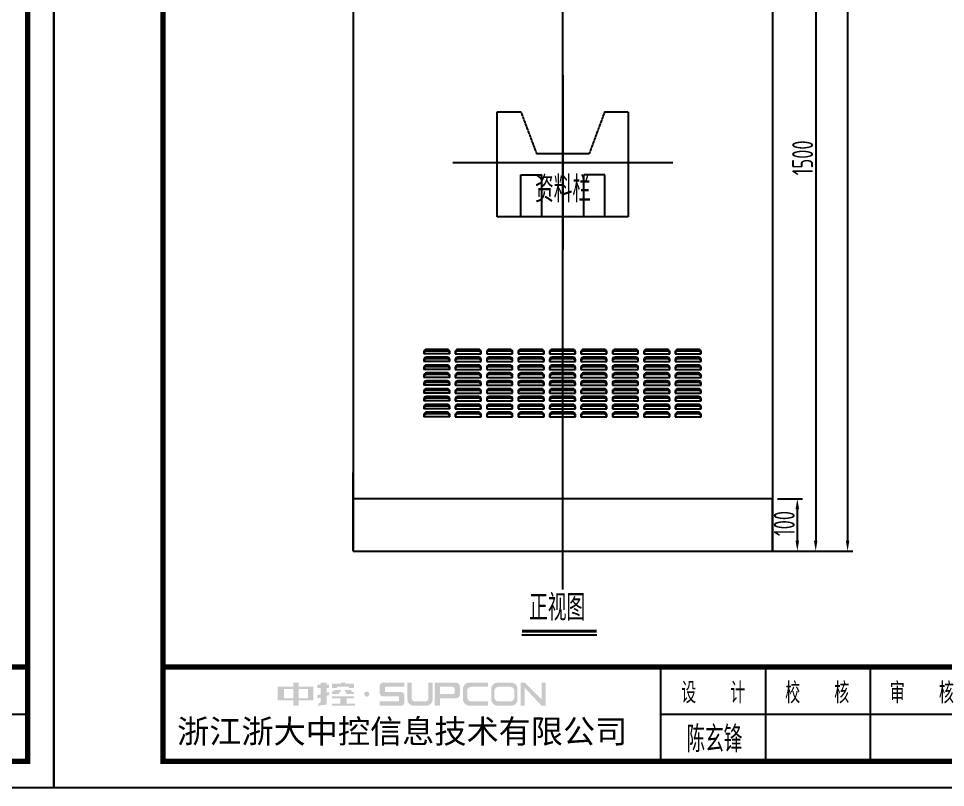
# Model space of a CAD drawing. Header units: millimetres. Extents: x 30557 to 235556, y -116603 to -73383.
# Drawn here: x 206382 to 208152, y -76323 to -74856 of the extents above; entities that cross this region are included whole.
import ezdxf
from ezdxf.enums import TextEntityAlignment as Align
from ezdxf.lldxf.tags import DXFTag

# ---------------------------------------------------------------- set-up
doc = ezdxf.new("R2010")
doc.units = ezdxf.units.MM
doc.linetypes.add('HIDDEN2', pattern=[0.1875, 0.125, -0.0625])
doc.linetypes.add('ZWCAD_ISO02W100', pattern=[15, 12, -3])
doc.layers.add('_Drawing', color=7, linetype='Continuous', lineweight=25)
doc.layers.add('CAXA3', color=7, linetype='Continuous', lineweight=25)
doc.layers.add('文本层', color=2, linetype='Continuous')
doc.styles.add('supcon', font='sceie.shx', dxfattribs={"width": 0.75, "height": 40, "bigfont": 'sceic.shx'})
doc.styles.add('Title', font='', dxfattribs={"height": 45})
doc.styles.get('Title').set_extended_font_data('SimHei')
tags = doc.linetypes.add('CENTER', pattern=[2, 1.25, -0.25, 0.25, -0.25]).pattern_tags.tags
tags[10:11] = [DXFTag(74, 4), DXFTag(75, 0), DXFTag(340, '0'), DXFTag(46, 1.0), DXFTag(50, 0.0), DXFTag(44, 0.0), DXFTag(45, 0.0)]
tags[8:9] = [DXFTag(74, 4), DXFTag(75, 0), DXFTag(340, '0'), DXFTag(46, 1.0), DXFTag(50, 0.0), DXFTag(44, 0.0), DXFTag(45, 0.0)]
tags[6:7] = [DXFTag(74, 4), DXFTag(75, 0), DXFTag(340, '0'), DXFTag(46, 1.0), DXFTag(50, 0.0), DXFTag(44, 0.0), DXFTag(45, 0.0)]
tags[4:5] = [DXFTag(74, 4), DXFTag(75, 0), DXFTag(340, '0'), DXFTag(46, 1.0), DXFTag(50, 0.0), DXFTag(44, 0.0), DXFTag(45, 0.0)]
doc.dimstyles.new('supcon', dxfattribs={"dimtxt": 20, "dimasz": 20, "dimexe": 10, "dimexo": 10, "dimgap": 5, "dimtad": 1, "dimtoh": 1, "dimdec": 0, "dimzin": 0, "dimdsep": 46, "dimtxsty": 'supcon', "dimcen": 0.09, "dimclrd": 2, "dimclre": 2, "dimclrt": 2, "dimadec": 0, "dimazin": 0, "dimtfac": 1, "dimtdec": 0, "dimtofl": 0, "dimtmove": 0, "dimatfit": 3, "dimfxl": 1, "dimtolj": 1, "dimtzin": 0, "dimarcsym": 0})

# ---------------------------------------------------------------- blocks, each defined once
blk = doc.blocks.new('中控·SUPCON')
at = {"linetype": 'Continuous'}
h = blk.add_hatch(color=2, dxfattribs=at)
h.dxf.hatch_style = 1
h.paths.add_polyline_path([(34, 33), (20, 33), (20, 37), (15, 37), (15, 36), (15, 33), (0, 33), (0, 20), (13, 20), (15, 20), (15, 15), (20, 15), (20, 20), (22, 20), (34, 20)])
h.paths.add_polyline_path([(20, 30), (20, 31), (29, 31), (29, 22), (20.01, 22)], flags=16)
h.paths.add_polyline_path([(15, 30), (14.99, 22), (6, 22), (6, 31), (15, 31)], flags=16)
h.paths.add_polyline_path([(47, 32), (49, 32), (49, 35), (47, 35), (47, 37), (41, 37), (41, 35), (38, 35), (38, 32), (41, 32), (41, 25.82), (38, 25), (38, 22), (41, 22.82), (41, 18.33), (39, 17), (39, 15), (47, 16), (47, 24.45), (49, 25), (49, 28), (47, 27.45)])
h.paths.add_polyline_path([(61, 30), (55, 30), (52, 28), (52, 26), (58, 26)])
h.paths.add_polyline_path([(73, 28), (71, 28), (70, 30), (64, 30), (66, 26), (73, 26)])
h.paths.add_polyline_path([(73, 36), (64.6, 36), (64.6, 37), (60.4, 37), (60.4, 36), (52, 36), (52, 32), (56.83, 32), (56.83, 33.08), (68.17, 33.08), (68.17, 32), (73, 32)])
h.paths.add_polyline_path([(66, 22), (73, 22), (73, 24), (52, 24), (52, 22), (60, 22), (60, 17), (52, 17), (52, 15), (74, 15), (74, 17), (66, 17)])
h.paths.add_polyline_path([(82.72, 26.07, 1), (87.59, 26.07, 1)])
h.paths.add_polyline_path([(118, 28), (103.54, 28, -0.414214), (102.54, 29), (102.54, 32, -0.414214), (103.54, 33), (121, 33), (121, 37), (100.54, 37, 0.414214), (97.54, 34), (97.54, 27, 0.414214), (100.54, 24), (115, 24, -0.414214), (116, 23), (116, 20, -0.414214), (115, 19), (97.54, 19), (97.54, 15), (118, 15, 0.414214), (121, 18), (121, 25, 0.414214)])
h.paths.add_polyline_path([(128, 37), (124, 37), (124, 36), (124, 21, 0.414214), (130, 15), (142, 15, 0.414214), (148, 21), (148, 37), (144, 37), (144, 22, -0.414214), (141, 19), (131, 19, -0.414214), (128, 22)])
h.paths.add_polyline_path([(174, 26), (174, 33, 0.414214), (170, 37), (150, 37), (150, 36), (150, 15), (155, 15), (155, 22), (170, 22, 0.414214)])
h.paths.add_polyline_path([(167, 26), (155, 26), (155, 33), (167, 33, -0.414214), (169, 31), (169, 28, -0.414214)], flags=16)
h.paths.add_polyline_path([(201, 19), (185, 19, -0.414214), (181, 23), (181, 29, -0.414214), (185, 33), (201, 33), (201, 37), (183, 37, 0.414214), (177, 31), (177, 21, 0.414214), (183, 15), (201, 15)])
h.paths.add_polyline_path([(229, 21), (229, 31, 0.414214), (223, 37), (210, 37, 0.414214), (204, 31), (204, 21, 0.414214), (210, 15), (223, 15, 0.414214)])
h.paths.add_polyline_path([(207, 23), (207, 29, -0.414214), (211, 33), (222, 33, -0.414214), (226, 29), (226, 23, -0.414214), (222, 19), (211, 19, -0.414214)], flags=16)
h.paths.add_polyline_path([(236, 32.07), (252, 15), (256, 15), (256, 37), (252, 37), (252, 21), (236, 37), (232, 37), (232, 36), (232, 15), (236, 15)])
h = blk.add_hatch(color=2, dxfattribs=at)
h.dxf.hatch_style = 1
h.paths.add_polyline_path([(34, 33), (20, 33), (20, 37), (15, 37), (15, 36), (15, 33), (0, 33), (0, 20), (13, 20), (15, 20), (15, 15), (20, 15), (20, 20), (22, 20), (34, 20)])
h.paths.add_polyline_path([(20, 30), (20, 31), (29, 31), (29, 22), (20.01, 22)], flags=16)
h.paths.add_polyline_path([(15, 30), (14.99, 22), (6, 22), (6, 31), (15, 31)], flags=16)
h.paths.add_polyline_path([(47, 32), (49, 32), (49, 35), (47, 35), (47, 37), (41, 37), (41, 35), (38, 35), (38, 32), (41, 32), (41, 25.82), (38, 25), (38, 22), (41, 22.82), (41, 18.33), (39, 17), (39, 15), (47, 16), (47, 24.45), (49, 25), (49, 28), (47, 27.45)])
h.paths.add_polyline_path([(61, 30), (55, 30), (52, 28), (52, 26), (58, 26)])
h.paths.add_polyline_path([(73, 28), (71, 28), (70, 30), (64, 30), (66, 26), (73, 26)])
h.paths.add_polyline_path([(73, 36), (64.6, 36), (64.6, 37), (60.4, 37), (60.4, 36), (52, 36), (52, 32), (56.83, 32), (56.83, 33.08), (68.17, 33.08), (68.17, 32), (73, 32)])
h.paths.add_polyline_path([(66, 22), (73, 22), (73, 24), (52, 24), (52, 22), (60, 22), (60, 17), (52, 17), (52, 15), (74, 15), (74, 17), (66, 17)])
h.paths.add_polyline_path([(82.72, 26.07, 1), (87.59, 26.07, 1)])
h.paths.add_polyline_path([(118, 28), (103.54, 28, -0.414214), (102.54, 29), (102.54, 32, -0.414214), (103.54, 33), (121, 33), (121, 37), (100.54, 37, 0.414214), (97.54, 34), (97.54, 27, 0.414214), (100.54, 24), (115, 24, -0.414214), (116, 23), (116, 20, -0.414214), (115, 19), (97.54, 19), (97.54, 15), (118, 15, 0.414214), (121, 18), (121, 25, 0.414214)])
h.paths.add_polyline_path([(128, 37), (124, 37), (124, 36), (124, 21, 0.414214), (130, 15), (142, 15, 0.414214), (148, 21), (148, 37), (144, 37), (144, 22, -0.414214), (141, 19), (131, 19, -0.414214), (128, 22)])
h.paths.add_polyline_path([(174, 26), (174, 33, 0.414214), (170, 37), (150, 37), (150, 36), (150, 15), (155, 15), (155, 22), (170, 22, 0.414214)])
h.paths.add_polyline_path([(167, 26), (155, 26), (155, 33), (167, 33, -0.414214), (169, 31), (169, 28, -0.414214)], flags=16)
h.paths.add_polyline_path([(201, 19), (185, 19, -0.414214), (181, 23), (181, 29, -0.414214), (185, 33), (201, 33), (201, 37), (183, 37, 0.414214), (177, 31), (177, 21, 0.414214), (183, 15), (201, 15)])
h.paths.add_polyline_path([(229, 21), (229, 31, 0.414214), (223, 37), (210, 37, 0.414214), (204, 31), (204, 21, 0.414214), (210, 15), (223, 15, 0.414214)])
h.paths.add_polyline_path([(207, 23), (207, 29, -0.414214), (211, 33), (222, 33, -0.414214), (226, 29), (226, 23, -0.414214), (222, 19), (211, 19, -0.414214)], flags=16)
h.paths.add_polyline_path([(236, 32.07), (252, 15), (256, 15), (256, 37), (252, 37), (252, 21), (236, 37), (232, 37), (232, 36), (232, 15), (236, 15)])
h = blk.add_hatch(color=2, dxfattribs=at)
h.dxf.hatch_style = 1
h.paths.add_polyline_path([(34, 33), (20, 33), (20, 37), (15, 37), (15, 36), (15, 33), (0, 33), (0, 20), (13, 20), (15, 20), (15, 15), (20, 15), (20, 20), (22, 20), (34, 20)])
h.paths.add_polyline_path([(20, 30), (20, 31), (29, 31), (29, 22), (20.01, 22)], flags=16)
h.paths.add_polyline_path([(15, 30), (14.99, 22), (6, 22), (6, 31), (15, 31)], flags=16)
h.paths.add_polyline_path([(47, 32), (49, 32), (49, 35), (47, 35), (47, 37), (41, 37), (41, 35), (38, 35), (38, 32), (41, 32), (41, 25.82), (38, 25), (38, 22), (41, 22.82), (41, 18.33), (39, 17), (39, 15), (47, 16), (47, 24.45), (49, 25), (49, 28), (47, 27.45)])
h.paths.add_polyline_path([(61, 30), (55, 30), (52, 28), (52, 26), (58, 26)])
h.paths.add_polyline_path([(73, 28), (71, 28), (70, 30), (64, 30), (66, 26), (73, 26)])
h.paths.add_polyline_path([(73, 36), (64.6, 36), (64.6, 37), (60.4, 37), (60.4, 36), (52, 36), (52, 32), (56.83, 32), (56.83, 33.08), (68.17, 33.08), (68.17, 32), (73, 32)])
h.paths.add_polyline_path([(66, 22), (73, 22), (73, 24), (52, 24), (52, 22), (60, 22), (60, 17), (52, 17), (52, 15), (74, 15), (74, 17), (66, 17)])
h.paths.add_polyline_path([(82.72, 26.07, 1), (87.59, 26.07, 1)])
h.paths.add_polyline_path([(118, 28), (103.54, 28, -0.414214), (102.54, 29), (102.54, 32, -0.414214), (103.54, 33), (121, 33), (121, 37), (100.54, 37, 0.414214), (97.54, 34), (97.54, 27, 0.414214), (100.54, 24), (115, 24, -0.414214), (116, 23), (116, 20, -0.414214), (115, 19), (97.54, 19), (97.54, 15), (118, 15, 0.414214), (121, 18), (121, 25, 0.414214)])
h.paths.add_polyline_path([(128, 37), (124, 37), (124, 36), (124, 21, 0.414214), (130, 15), (142, 15, 0.414214), (148, 21), (148, 37), (144, 37), (144, 22, -0.414214), (141, 19), (131, 19, -0.414214), (128, 22)])
h.paths.add_polyline_path([(174, 26), (174, 33, 0.414214), (170, 37), (150, 37), (150, 36), (150, 15), (155, 15), (155, 22), (170, 22, 0.414214)])
h.paths.add_polyline_path([(167, 26), (155, 26), (155, 33), (167, 33, -0.414214), (169, 31), (169, 28, -0.414214)], flags=16)
h.paths.add_polyline_path([(201, 19), (185, 19, -0.414214), (181, 23), (181, 29, -0.414214), (185, 33), (201, 33), (201, 37), (183, 37, 0.414214), (177, 31), (177, 21, 0.414214), (183, 15), (201, 15)])
h.paths.add_polyline_path([(229, 21), (229, 31, 0.414214), (223, 37), (210, 37, 0.414214), (204, 31), (204, 21, 0.414214), (210, 15), (223, 15, 0.414214)])
h.paths.add_polyline_path([(207, 23), (207, 29, -0.414214), (211, 33), (222, 33, -0.414214), (226, 29), (226, 23, -0.414214), (222, 19), (211, 19, -0.414214)], flags=16)
h.paths.add_polyline_path([(236, 32.07), (252, 15), (256, 15), (256, 37), (252, 37), (252, 21), (236, 37), (232, 37), (232, 36), (232, 15), (236, 15)])
h = blk.add_hatch(color=2, dxfattribs=at)
h.dxf.hatch_style = 1
h.paths.add_polyline_path([(34, 33), (20, 33), (20, 37), (15, 37), (15, 36), (15, 33), (0, 33), (0, 20), (13, 20), (15, 20), (15, 15), (20, 15), (20, 20), (22, 20), (34, 20)])
h.paths.add_polyline_path([(20, 30), (20, 31), (29, 31), (29, 22), (20.01, 22)], flags=16)
h.paths.add_polyline_path([(15, 30), (14.99, 22), (6, 22), (6, 31), (15, 31)], flags=16)
h.paths.add_polyline_path([(47, 32), (49, 32), (49, 35), (47, 35), (47, 37), (41, 37), (41, 35), (38, 35), (38, 32), (41, 32), (41, 25.82), (38, 25), (38, 22), (41, 22.82), (41, 18.33), (39, 17), (39, 15), (47, 16), (47, 24.45), (49, 25), (49, 28), (47, 27.45)])
h.paths.add_polyline_path([(61, 30), (55, 30), (52, 28), (52, 26), (58, 26)])
h.paths.add_polyline_path([(73, 28), (71, 28), (70, 30), (64, 30), (66, 26), (73, 26)])
h.paths.add_polyline_path([(73, 36), (64.6, 36), (64.6, 37), (60.4, 37), (60.4, 36), (52, 36), (52, 32), (56.83, 32), (56.83, 33.08), (68.17, 33.08), (68.17, 32), (73, 32)])
h.paths.add_polyline_path([(66, 22), (73, 22), (73, 24), (52, 24), (52, 22), (60, 22), (60, 17), (52, 17), (52, 15), (74, 15), (74, 17), (66, 17)])
h.paths.add_polyline_path([(82.72, 26.07, 1), (87.59, 26.07, 1)])
h.paths.add_polyline_path([(118, 28), (103.54, 28, -0.414214), (102.54, 29), (102.54, 32, -0.414214), (103.54, 33), (121, 33), (121, 37), (100.54, 37, 0.414214), (97.54, 34), (97.54, 27, 0.414214), (100.54, 24), (115, 24, -0.414214), (116, 23), (116, 20, -0.414214), (115, 19), (97.54, 19), (97.54, 15), (118, 15, 0.414214), (121, 18), (121, 25, 0.414214)])
h.paths.add_polyline_path([(128, 37), (124, 37), (124, 36), (124, 21, 0.414214), (130, 15), (142, 15, 0.414214), (148, 21), (148, 37), (144, 37), (144, 22, -0.414214), (141, 19), (131, 19, -0.414214), (128, 22)])
h.paths.add_polyline_path([(174, 26), (174, 33, 0.414214), (170, 37), (150, 37), (150, 36), (150, 15), (155, 15), (155, 22), (170, 22, 0.414214)])
h.paths.add_polyline_path([(167, 26), (155, 26), (155, 33), (167, 33, -0.414214), (169, 31), (169, 28, -0.414214)], flags=16)
h.paths.add_polyline_path([(201, 19), (185, 19, -0.414214), (181, 23), (181, 29, -0.414214), (185, 33), (201, 33), (201, 37), (183, 37, 0.414214), (177, 31), (177, 21, 0.414214), (183, 15), (201, 15)])
h.paths.add_polyline_path([(229, 21), (229, 31, 0.414214), (223, 37), (210, 37, 0.414214), (204, 31), (204, 21, 0.414214), (210, 15), (223, 15, 0.414214)])
h.paths.add_polyline_path([(207, 23), (207, 29, -0.414214), (211, 33), (222, 33, -0.414214), (226, 29), (226, 23, -0.414214), (222, 19), (211, 19, -0.414214)], flags=16)
h.paths.add_polyline_path([(236, 32.07), (252, 15), (256, 15), (256, 37), (252, 37), (252, 21), (236, 37), (232, 37), (232, 36), (232, 15), (236, 15)])
h = blk.add_hatch(color=2, dxfattribs=at)
h.dxf.hatch_style = 1
h.paths.add_polyline_path([(34, 33), (20, 33), (20, 37), (15, 37), (15, 36), (15, 33), (0, 33), (0, 20), (13, 20), (15, 20), (15, 15), (20, 15), (20, 20), (22, 20), (34, 20)])
h.paths.add_polyline_path([(20, 30), (20, 31), (29, 31), (29, 22), (20.01, 22)], flags=16)
h.paths.add_polyline_path([(15, 30), (14.99, 22), (6, 22), (6, 31), (15, 31)], flags=16)
h.paths.add_polyline_path([(47, 32), (49, 32), (49, 35), (47, 35), (47, 37), (41, 37), (41, 35), (38, 35), (38, 32), (41, 32), (41, 25.82), (38, 25), (38, 22), (41, 22.82), (41, 18.33), (39, 17), (39, 15), (47, 16), (47, 24.45), (49, 25), (49, 28), (47, 27.45)])
h.paths.add_polyline_path([(61, 30), (55, 30), (52, 28), (52, 26), (58, 26)])
h.paths.add_polyline_path([(73, 28), (71, 28), (70, 30), (64, 30), (66, 26), (73, 26)])
h.paths.add_polyline_path([(73, 36), (64.6, 36), (64.6, 37), (60.4, 37), (60.4, 36), (52, 36), (52, 32), (56.83, 32), (56.83, 33.08), (68.17, 33.08), (68.17, 32), (73, 32)])
h.paths.add_polyline_path([(66, 22), (73, 22), (73, 24), (52, 24), (52, 22), (60, 22), (60, 17), (52, 17), (52, 15), (74, 15), (74, 17), (66, 17)])
h.paths.add_polyline_path([(82.72, 26.07, 1), (87.59, 26.07, 1)])
h.paths.add_polyline_path([(118, 28), (103.54, 28, -0.414214), (102.54, 29), (102.54, 32, -0.414214), (103.54, 33), (121, 33), (121, 37), (100.54, 37, 0.414214), (97.54, 34), (97.54, 27, 0.414214), (100.54, 24), (115, 24, -0.414214), (116, 23), (116, 20, -0.414214), (115, 19), (97.54, 19), (97.54, 15), (118, 15, 0.414214), (121, 18), (121, 25, 0.414214)])
h.paths.add_polyline_path([(128, 37), (124, 37), (124, 36), (124, 21, 0.414214), (130, 15), (142, 15, 0.414214), (148, 21), (148, 37), (144, 37), (144, 22, -0.414214), (141, 19), (131, 19, -0.414214), (128, 22)])
h.paths.add_polyline_path([(174, 26), (174, 33, 0.414214), (170, 37), (150, 37), (150, 36), (150, 15), (155, 15), (155, 22), (170, 22, 0.414214)])
h.paths.add_polyline_path([(167, 26), (155, 26), (155, 33), (167, 33, -0.414214), (169, 31), (169, 28, -0.414214)], flags=16)
h.paths.add_polyline_path([(201, 19), (185, 19, -0.414214), (181, 23), (181, 29, -0.414214), (185, 33), (201, 33), (201, 37), (183, 37, 0.414214), (177, 31), (177, 21, 0.414214), (183, 15), (201, 15)])
h.paths.add_polyline_path([(229, 21), (229, 31, 0.414214), (223, 37), (210, 37, 0.414214), (204, 31), (204, 21, 0.414214), (210, 15), (223, 15, 0.414214)])
h.paths.add_polyline_path([(207, 23), (207, 29, -0.414214), (211, 33), (222, 33, -0.414214), (226, 29), (226, 23, -0.414214), (222, 19), (211, 19, -0.414214)], flags=16)
h.paths.add_polyline_path([(236, 32.07), (252, 15), (256, 15), (256, 37), (252, 37), (252, 21), (236, 37), (232, 37), (232, 36), (232, 15), (236, 15)])
h = blk.add_hatch(color=2, dxfattribs=at)
h.dxf.hatch_style = 1
h.paths.add_polyline_path([(34, 33), (20, 33), (20, 37), (15, 37), (15, 36), (15, 33), (0, 33), (0, 20), (13, 20), (15, 20), (15, 15), (20, 15), (20, 20), (22, 20), (34, 20)])
h.paths.add_polyline_path([(20, 30), (20, 31), (29, 31), (29, 22), (20.01, 22)], flags=16)
h.paths.add_polyline_path([(15, 30), (14.99, 22), (6, 22), (6, 31), (15, 31)], flags=16)
h.paths.add_polyline_path([(47, 32), (49, 32), (49, 35), (47, 35), (47, 37), (41, 37), (41, 35), (38, 35), (38, 32), (41, 32), (41, 25.82), (38, 25), (38, 22), (41, 22.82), (41, 18.33), (39, 17), (39, 15), (47, 16), (47, 24.45), (49, 25), (49, 28), (47, 27.45)])
h.paths.add_polyline_path([(61, 30), (55, 30), (52, 28), (52, 26), (58, 26)])
h.paths.add_polyline_path([(73, 28), (71, 28), (70, 30), (64, 30), (66, 26), (73, 26)])
h.paths.add_polyline_path([(73, 36), (64.6, 36), (64.6, 37), (60.4, 37), (60.4, 36), (52, 36), (52, 32), (56.83, 32), (56.83, 33.08), (68.17, 33.08), (68.17, 32), (73, 32)])
h.paths.add_polyline_path([(66, 22), (73, 22), (73, 24), (52, 24), (52, 22), (60, 22), (60, 17), (52, 17), (52, 15), (74, 15), (74, 17), (66, 17)])
h.paths.add_polyline_path([(82.72, 26.07, 1), (87.59, 26.07, 1)])
h.paths.add_polyline_path([(118, 28), (103.54, 28, -0.414214), (102.54, 29), (102.54, 32, -0.414214), (103.54, 33), (121, 33), (121, 37), (100.54, 37, 0.414214), (97.54, 34), (97.54, 27, 0.414214), (100.54, 24), (115, 24, -0.414214), (116, 23), (116, 20, -0.414214), (115, 19), (97.54, 19), (97.54, 15), (118, 15, 0.414214), (121, 18), (121, 25, 0.414214)])
h.paths.add_polyline_path([(128, 37), (124, 37), (124, 36), (124, 21, 0.414214), (130, 15), (142, 15, 0.414214), (148, 21), (148, 37), (144, 37), (144, 22, -0.414214), (141, 19), (131, 19, -0.414214), (128, 22)])
h.paths.add_polyline_path([(174, 26), (174, 33, 0.414214), (170, 37), (150, 37), (150, 36), (150, 15), (155, 15), (155, 22), (170, 22, 0.414214)])
h.paths.add_polyline_path([(167, 26), (155, 26), (155, 33), (167, 33, -0.414214), (169, 31), (169, 28, -0.414214)], flags=16)
h.paths.add_polyline_path([(201, 19), (185, 19, -0.414214), (181, 23), (181, 29, -0.414214), (185, 33), (201, 33), (201, 37), (183, 37, 0.414214), (177, 31), (177, 21, 0.414214), (183, 15), (201, 15)])
h.paths.add_polyline_path([(229, 21), (229, 31, 0.414214), (223, 37), (210, 37, 0.414214), (204, 31), (204, 21, 0.414214), (210, 15), (223, 15, 0.414214)])
h.paths.add_polyline_path([(207, 23), (207, 29, -0.414214), (211, 33), (222, 33, -0.414214), (226, 29), (226, 23, -0.414214), (222, 19), (211, 19, -0.414214)], flags=16)
h.paths.add_polyline_path([(236, 32.07), (252, 15), (256, 15), (256, 37), (252, 37), (252, 21), (236, 37), (232, 37), (232, 36), (232, 15), (236, 15)])
blk = doc.blocks.new('supcon图框')
at = {"linetype": 'Continuous'}
for p, q in [((1987.7, 4361.7), (1987.7, 1421.7)), ((6145.7, 1421.7), (6145.7, 4361.7)), ((1987.7, 1421.7), (6145.7, 1421.7))]:
    blk.add_line(p, q, dxfattribs=at)
for p, q in [((3145.7, 1651.7), (3145.7, 1471.7)), ((3345.7, 1651.7), (3345.7, 1471.7)), ((3545.7, 1651.7), (3545.7, 1471.7)), ((3145.7, 1561.7), (3895.7, 1561.7)), ((5195.7, 1561.7), (6095.7, 1561.7))]:
    blk.add_line(p, q)
at = {"linetype": 'Continuous', "const_width": 10}
blk.add_lwpolyline([(2195.7, 4311.7), (6095.7, 4311.7), (6095.7, 1471.7), (2195.7, 1471.7)], close=True, dxfattribs=at)
blk.add_lwpolyline([(2195.7, 1651.7), (6095.7, 1651.7)], dxfattribs=at)
at = {"linetype": 'Continuous', "xscale": 2, "yscale": 2, "zscale": 2}
blk.add_blockref('中控·SUPCON', (2414.6, 1547.7), dxfattribs=at)
at = {"style": 'supcon', "width": 0.75}
for s, p in [('设    计', (3246.2, 1604.2)), ('校    核', (3444.8, 1604.2)), ('审    核', (3644.5, 1604.2))]:
    blk.add_text(s, height=40, dxfattribs=at).set_placement(p, align=Align.MIDDLE)
at = {"style": 'Title'}
blk.add_text('浙江浙大中控信息技术有限公司', height=45, dxfattribs=at).set_placement((2222.8, 1506.2))
blk = doc.blocks.new('*D248')
at = {"color": 2, "lineweight": -2}
for p, q in [((207587.1, -74371.8), (207913.9, -74371.8)), ((207903.9, -74391.8), (207903.9, -75852.2)), ((207815.5, -75872.2), (207913.9, -75872.2))]:
    blk.add_line(p, q, dxfattribs=at)
at = {"color": 2}
for points in [[(207907.2, -74391.8), (207900.5, -74391.8), (207903.9, -74371.8)], [(207900.5, -75852.2), (207907.2, -75852.2), (207903.9, -75872.2)]]:
    blk.add_solid(points, dxfattribs=at)
at = {"layer": 'DEFPOINTS', "color": 0}
for p in [(207577.1, -74371.8), (207805.5, -75872.2), (207903.9, -75872.2)]:
    blk.add_point(p, dxfattribs=at)
at = {"color": 2, "insert": (207878.9, -75122), "char_height": 40, "attachment_point": 5, "rotation": 90, "style": 'supcon'}
blk.add_mtext('\\A1;1500', dxfattribs=at)
blk = doc.blocks.new('*D250')
at = {"color": 2, "linetype": 'Continuous', "lineweight": -2}
for p, q in [((207870.3, -73672.2), (207974.7, -73672.2)), ((207964.7, -73692.2), (207964.7, -75852.3)), ((207870.3, -75872.3), (207974.7, -75872.3))]:
    blk.add_line(p, q, dxfattribs=at)
at = {"color": 2}
for points in [[(207968, -73692.2), (207961.4, -73692.2), (207964.7, -73672.2)], [(207961.4, -75852.3), (207968, -75852.3), (207964.7, -75872.3)]]:
    blk.add_solid(points, dxfattribs=at)
at = {"layer": 'DEFPOINTS', "color": 0}
for p in [(207860.3, -73672.2), (207860.3, -75872.3), (207964.7, -75872.3)]:
    blk.add_point(p, dxfattribs=at)
at = {"color": 2, "insert": (207939.7, -74772.2), "char_height": 40, "attachment_point": 5, "rotation": 90, "style": 'supcon'}
blk.add_mtext('\\A1;2200', dxfattribs=at)
blk = doc.blocks.new('Z$W@#1E593412')
at = {"layer": 'CAXA3', "linetype": 'Continuous', "lineweight": 25}
for p, q in [((-220.3, 284.9), (-259.7, 284.9)), ((-160.3, 284.9), (-199.7, 284.9)), ((-100.3, 284.9), (-139.7, 284.9)), ((-40.3, 284.9), (-79.7, 284.9)), ((19.7, 284.9), (-19.7, 284.9)), ((79.7, 284.9), (40.3, 284.9)), ((139.7, 284.9), (100.3, 284.9)), ((199.7, 284.9), (160.3, 284.9)), ((259.7, 284.9), (220.3, 284.9)), ((-264.7, 279.9), (-264.7, 276.5)), ((-215.3, 276.5), (-264.7, 276.5)), ((-220.3, 281.7), (-259.7, 281.7)), ((-220.3, 269.9), (-259.7, 269.9)), ((-220.3, 266.7), (-259.7, 266.7)), ((-215.3, 276.5), (-215.3, 279.9)), ((-204.7, 279.9), (-204.7, 276.5)), ((-204.7, 276.5), (-155.3, 276.5)), ((-160.3, 281.7), (-199.7, 281.7)), ((-160.3, 269.9), (-199.7, 269.9)), ((-160.3, 266.7), (-199.7, 266.7)), ((-155.3, 276.5), (-155.3, 279.9)), ((-144.7, 279.9), (-144.7, 276.5)), ((-144.7, 276.5), (-95.3, 276.5)), ((-100.3, 281.7), (-139.7, 281.7)), ((-100.3, 269.9), (-139.7, 269.9)), ((-100.3, 266.7), (-139.7, 266.7)), ((-95.3, 276.5), (-95.3, 279.9)), ((-84.7, 279.9), (-84.7, 276.5)), ((-84.7, 276.5), (-35.3, 276.5)), ((-40.3, 281.7), (-79.7, 281.7)), ((-40.3, 269.9), (-79.7, 269.9)), ((-40.3, 266.7), (-79.7, 266.7)), ((-35.3, 276.5), (-35.3, 279.9)), ((-24.7, 279.9), (-24.7, 276.5)), ((-24.7, 276.5), (24.7, 276.5)), ((19.7, 281.7), (-19.7, 281.7)), ((19.7, 269.9), (-19.7, 269.9)), ((19.7, 266.7), (-19.7, 266.7)), ((24.7, 276.5), (24.7, 279.9)), ((35.3, 279.9), (35.3, 276.5)), ((35.3, 276.5), (84.7, 276.5)), ((79.7, 281.7), (40.3, 281.7)), ((79.7, 269.9), (40.3, 269.9)), ((79.7, 266.7), (40.3, 266.7)), ((84.7, 276.5), (84.7, 279.9)), ((95.3, 279.9), (95.3, 276.5)), ((95.3, 276.5), (144.7, 276.5)), ((139.7, 281.7), (100.3, 281.7)), ((139.7, 269.9), (100.3, 269.9)), ((139.7, 266.7), (100.3, 266.7)), ((144.7, 276.5), (144.7, 279.9)), ((155.3, 279.9), (155.3, 276.5)), ((155.3, 276.5), (204.7, 276.5)), ((199.7, 281.7), (160.3, 281.7)), ((199.7, 269.9), (160.3, 269.9)), ((199.7, 266.7), (160.3, 266.7)), ((204.7, 276.5), (204.7, 279.9)), ((215.3, 279.9), (215.3, 276.5)), ((215.3, 276.5), (264.7, 276.5)), ((259.7, 281.7), (220.3, 281.7)), ((259.7, 269.9), (220.3, 269.9)), ((259.7, 266.7), (220.3, 266.7)), ((264.7, 276.5), (264.7, 279.9)), ((-264.7, 264.9), (-264.7, 261.5)), ((-215.3, 261.5), (-264.7, 261.5)), ((-264.7, 249.9), (-264.7, 246.5)), ((-220.3, 254.9), (-259.7, 254.9)), ((-220.3, 251.7), (-259.7, 251.7)), ((-215.3, 261.5), (-215.3, 264.9)), ((-215.3, 246.5), (-215.3, 249.9)), ((-204.7, 264.9), (-204.7, 261.5)), ((-204.7, 261.5), (-155.3, 261.5)), ((-204.7, 249.9), (-204.7, 246.5)), ((-160.3, 254.9), (-199.7, 254.9)), ((-160.3, 251.7), (-199.7, 251.7)), ((-155.3, 261.5), (-155.3, 264.9)), ((-155.3, 246.5), (-155.3, 249.9)), ((-144.7, 264.9), (-144.7, 261.5)), ((-144.7, 261.5), (-95.3, 261.5)), ((-144.7, 249.9), (-144.7, 246.5)), ((-100.3, 254.9), (-139.7, 254.9)), ((-100.3, 251.7), (-139.7, 251.7)), ((-95.3, 261.5), (-95.3, 264.9)), ((-95.3, 246.5), (-95.3, 249.9)), ((-84.7, 264.9), (-84.7, 261.5)), ((-84.7, 261.5), (-35.3, 261.5)), ((-84.7, 249.9), (-84.7, 246.5)), ((-40.3, 254.9), (-79.7, 254.9)), ((-40.3, 251.7), (-79.7, 251.7)), ((-35.3, 261.5), (-35.3, 264.9)), ((-35.3, 246.5), (-35.3, 249.9)), ((-24.7, 264.9), (-24.7, 261.5)), ((-24.7, 261.5), (24.7, 261.5)), ((-24.7, 249.9), (-24.7, 246.5)), ((19.7, 254.9), (-19.7, 254.9)), ((19.7, 251.7), (-19.7, 251.7)), ((24.7, 261.5), (24.7, 264.9)), ((24.7, 246.5), (24.7, 249.9)), ((35.3, 264.9), (35.3, 261.5)), ((35.3, 261.5), (84.7, 261.5)), ((35.3, 249.9), (35.3, 246.5)), ((79.7, 254.9), (40.3, 254.9)), ((79.7, 251.7), (40.3, 251.7)), ((84.7, 261.5), (84.7, 264.9)), ((84.7, 246.5), (84.7, 249.9)), ((95.3, 264.9), (95.3, 261.5)), ((95.3, 261.5), (144.7, 261.5)), ((95.3, 249.9), (95.3, 246.5)), ((139.7, 254.9), (100.3, 254.9)), ((139.7, 251.7), (100.3, 251.7)), ((144.7, 261.5), (144.7, 264.9)), ((144.7, 246.5), (144.7, 249.9)), ((155.3, 264.9), (155.3, 261.5)), ((155.3, 261.5), (204.7, 261.5)), ((155.3, 249.9), (155.3, 246.5)), ((199.7, 254.9), (160.3, 254.9)), ((199.7, 251.7), (160.3, 251.7)), ((204.7, 261.5), (204.7, 264.9)), ((204.7, 246.5), (204.7, 249.9)), ((215.3, 264.9), (215.3, 261.5)), ((215.3, 261.5), (264.7, 261.5)), ((215.3, 249.9), (215.3, 246.5)), ((259.7, 254.9), (220.3, 254.9)), ((259.7, 251.7), (220.3, 251.7)), ((264.7, 261.5), (264.7, 264.9)), ((264.7, 246.5), (264.7, 249.9)), ((-215.3, 246.5), (-264.7, 246.5)), ((-264.7, 234.9), (-264.7, 231.5)), ((-215.3, 231.5), (-264.7, 231.5)), ((-220.3, 239.9), (-259.7, 239.9)), ((-220.3, 236.7), (-259.7, 236.7)), ((-215.3, 231.5), (-215.3, 234.9)), ((-204.7, 246.5), (-155.3, 246.5)), ((-204.7, 234.9), (-204.7, 231.5)), ((-204.7, 231.5), (-155.3, 231.5)), ((-160.3, 239.9), (-199.7, 239.9)), ((-160.3, 236.7), (-199.7, 236.7)), ((-155.3, 231.5), (-155.3, 234.9)), ((-144.7, 246.5), (-95.3, 246.5)), ((-144.7, 234.9), (-144.7, 231.5)), ((-144.7, 231.5), (-95.3, 231.5)), ((-100.3, 239.9), (-139.7, 239.9)), ((-100.3, 236.7), (-139.7, 236.7)), ((-95.3, 231.5), (-95.3, 234.9)), ((-84.7, 246.5), (-35.3, 246.5)), ((-84.7, 234.9), (-84.7, 231.5)), ((-84.7, 231.5), (-35.3, 231.5)), ((-40.3, 239.9), (-79.7, 239.9)), ((-40.3, 236.7), (-79.7, 236.7)), ((-35.3, 231.5), (-35.3, 234.9)), ((-24.7, 246.5), (24.7, 246.5)), ((-24.7, 234.9), (-24.7, 231.5)), ((-24.7, 231.5), (24.7, 231.5)), ((19.7, 239.9), (-19.7, 239.9)), ((19.7, 236.7), (-19.7, 236.7)), ((24.7, 231.5), (24.7, 234.9)), ((35.3, 246.5), (84.7, 246.5)), ((35.3, 234.9), (35.3, 231.5)), ((35.3, 231.5), (84.7, 231.5)), ((79.7, 239.9), (40.3, 239.9)), ((79.7, 236.7), (40.3, 236.7)), ((84.7, 231.5), (84.7, 234.9)), ((95.3, 246.5), (144.7, 246.5)), ((95.3, 234.9), (95.3, 231.5)), ((95.3, 231.5), (144.7, 231.5)), ((139.7, 239.9), (100.3, 239.9)), ((139.7, 236.7), (100.3, 236.7)), ((144.7, 231.5), (144.7, 234.9)), ((155.3, 246.5), (204.7, 246.5)), ((155.3, 234.9), (155.3, 231.5)), ((155.3, 231.5), (204.7, 231.5)), ((199.7, 239.9), (160.3, 239.9)), ((199.7, 236.7), (160.3, 236.7)), ((204.7, 231.5), (204.7, 234.9)), ((215.3, 246.5), (264.7, 246.5)), ((215.3, 234.9), (215.3, 231.5)), ((215.3, 231.5), (264.7, 231.5)), ((259.7, 239.9), (220.3, 239.9)), ((259.7, 236.7), (220.3, 236.7)), ((264.7, 231.5), (264.7, 234.9)), ((-264.7, 219.9), (-264.7, 216.5)), ((-215.3, 216.5), (-264.7, 216.5)), ((-220.3, 224.9), (-259.7, 224.9)), ((-220.3, 221.7), (-259.7, 221.7)), ((-215.3, 216.5), (-215.3, 219.9)), ((-204.7, 219.9), (-204.7, 216.5)), ((-204.7, 216.5), (-155.3, 216.5)), ((-160.3, 224.9), (-199.7, 224.9)), ((-160.3, 221.7), (-199.7, 221.7)), ((-155.3, 216.5), (-155.3, 219.9)), ((-144.7, 219.9), (-144.7, 216.5)), ((-144.7, 216.5), (-95.3, 216.5)), ((-100.3, 224.9), (-139.7, 224.9)), ((-100.3, 221.7), (-139.7, 221.7)), ((-95.3, 216.5), (-95.3, 219.9)), ((-84.7, 219.9), (-84.7, 216.5)), ((-84.7, 216.5), (-35.3, 216.5)), ((-40.3, 224.9), (-79.7, 224.9)), ((-40.3, 221.7), (-79.7, 221.7)), ((-35.3, 216.5), (-35.3, 219.9)), ((-24.7, 219.9), (-24.7, 216.5)), ((-24.7, 216.5), (24.7, 216.5)), ((19.7, 224.9), (-19.7, 224.9)), ((19.7, 221.7), (-19.7, 221.7)), ((24.7, 216.5), (24.7, 219.9)), ((35.3, 219.9), (35.3, 216.5)), ((35.3, 216.5), (84.7, 216.5)), ((79.7, 224.9), (40.3, 224.9)), ((79.7, 221.7), (40.3, 221.7)), ((84.7, 216.5), (84.7, 219.9)), ((95.3, 219.9), (95.3, 216.5)), ((95.3, 216.5), (144.7, 216.5)), ((139.7, 224.9), (100.3, 224.9)), ((139.7, 221.7), (100.3, 221.7)), ((144.7, 216.5), (144.7, 219.9)), ((155.3, 219.9), (155.3, 216.5)), ((155.3, 216.5), (204.7, 216.5)), ((199.7, 224.9), (160.3, 224.9)), ((199.7, 221.7), (160.3, 221.7)), ((204.7, 216.5), (204.7, 219.9)), ((215.3, 219.9), (215.3, 216.5)), ((215.3, 216.5), (264.7, 216.5)), ((259.7, 224.9), (220.3, 224.9)), ((259.7, 221.7), (220.3, 221.7)), ((264.7, 216.5), (264.7, 219.9)), ((-264.7, 204.9), (-264.7, 201.5)), ((-215.3, 201.5), (-264.7, 201.5)), ((-220.3, 209.9), (-259.7, 209.9)), ((-220.3, 206.7), (-259.7, 206.7)), ((-220.3, 194.9), (-259.7, 194.9)), ((-215.3, 201.5), (-215.3, 204.9)), ((-204.7, 204.9), (-204.7, 201.5)), ((-204.7, 201.5), (-155.3, 201.5)), ((-160.3, 209.9), (-199.7, 209.9)), ((-160.3, 206.7), (-199.7, 206.7)), ((-160.3, 194.9), (-199.7, 194.9)), ((-155.3, 201.5), (-155.3, 204.9)), ((-144.7, 204.9), (-144.7, 201.5)), ((-144.7, 201.5), (-95.3, 201.5)), ((-100.3, 209.9), (-139.7, 209.9)), ((-100.3, 206.7), (-139.7, 206.7)), ((-100.3, 194.9), (-139.7, 194.9)), ((-95.3, 201.5), (-95.3, 204.9)), ((-84.7, 204.9), (-84.7, 201.5)), ((-84.7, 201.5), (-35.3, 201.5)), ((-40.3, 209.9), (-79.7, 209.9)), ((-40.3, 206.7), (-79.7, 206.7)), ((-40.3, 194.9), (-79.7, 194.9)), ((-35.3, 201.5), (-35.3, 204.9)), ((-24.7, 204.9), (-24.7, 201.5)), ((-24.7, 201.5), (24.7, 201.5)), ((19.7, 209.9), (-19.7, 209.9)), ((19.7, 206.7), (-19.7, 206.7)), ((19.7, 194.9), (-19.7, 194.9)), ((24.7, 201.5), (24.7, 204.9)), ((35.3, 204.9), (35.3, 201.5)), ((35.3, 201.5), (84.7, 201.5)), ((79.7, 209.9), (40.3, 209.9)), ((79.7, 206.7), (40.3, 206.7)), ((79.7, 194.9), (40.3, 194.9)), ((84.7, 201.5), (84.7, 204.9)), ((95.3, 204.9), (95.3, 201.5)), ((95.3, 201.5), (144.7, 201.5)), ((139.7, 209.9), (100.3, 209.9)), ((139.7, 206.7), (100.3, 206.7)), ((139.7, 194.9), (100.3, 194.9)), ((144.7, 201.5), (144.7, 204.9)), ((155.3, 204.9), (155.3, 201.5)), ((155.3, 201.5), (204.7, 201.5)), ((199.7, 209.9), (160.3, 209.9)), ((199.7, 206.7), (160.3, 206.7)), ((199.7, 194.9), (160.3, 194.9)), ((204.7, 201.5), (204.7, 204.9)), ((215.3, 204.9), (215.3, 201.5)), ((215.3, 201.5), (264.7, 201.5)), ((259.7, 209.9), (220.3, 209.9)), ((259.7, 206.7), (220.3, 206.7)), ((259.7, 194.9), (220.3, 194.9)), ((264.7, 201.5), (264.7, 204.9)), ((-264.7, 189.9), (-264.7, 186.5)), ((-215.3, 186.5), (-264.7, 186.5)), ((-220.3, 191.7), (-259.7, 191.7)), ((-220.3, 179.9), (-259.7, 179.9)), ((-215.3, 186.5), (-215.3, 189.9)), ((-204.7, 189.9), (-204.7, 186.5)), ((-204.7, 186.5), (-155.3, 186.5)), ((-160.3, 191.7), (-199.7, 191.7)), ((-160.3, 179.9), (-199.7, 179.9)), ((-155.3, 186.5), (-155.3, 189.9)), ((-144.7, 189.9), (-144.7, 186.5)), ((-144.7, 186.5), (-95.3, 186.5)), ((-100.3, 191.7), (-139.7, 191.7)), ((-100.3, 179.9), (-139.7, 179.9)), ((-95.3, 186.5), (-95.3, 189.9)), ((-84.7, 189.9), (-84.7, 186.5)), ((-84.7, 186.5), (-35.3, 186.5)), ((-40.3, 191.7), (-79.7, 191.7)), ((-40.3, 179.9), (-79.7, 179.9)), ((-35.3, 186.5), (-35.3, 189.9)), ((-24.7, 189.9), (-24.7, 186.5)), ((-24.7, 186.5), (24.7, 186.5)), ((19.7, 191.7), (-19.7, 191.7)), ((19.7, 179.9), (-19.7, 179.9)), ((24.7, 186.5), (24.7, 189.9)), ((35.3, 189.9), (35.3, 186.5)), ((35.3, 186.5), (84.7, 186.5)), ((79.7, 191.7), (40.3, 191.7)), ((79.7, 179.9), (40.3, 179.9)), ((84.7, 186.5), (84.7, 189.9)), ((95.3, 189.9), (95.3, 186.5)), ((95.3, 186.5), (144.7, 186.5)), ((139.7, 191.7), (100.3, 191.7)), ((139.7, 179.9), (100.3, 179.9)), ((144.7, 186.5), (144.7, 189.9)), ((155.3, 189.9), (155.3, 186.5)), ((155.3, 186.5), (204.7, 186.5)), ((199.7, 191.7), (160.3, 191.7)), ((199.7, 179.9), (160.3, 179.9)), ((204.7, 186.5), (204.7, 189.9)), ((215.3, 189.9), (215.3, 186.5)), ((215.3, 186.5), (264.7, 186.5)), ((259.7, 191.7), (220.3, 191.7)), ((259.7, 179.9), (220.3, 179.9)), ((264.7, 186.5), (264.7, 189.9)), ((-264.7, 174.9), (-264.7, 171.5)), ((-215.3, 171.5), (-264.7, 171.5)), ((-264.7, 159.9), (-264.7, 156.5)), ((-220.3, 176.7), (-259.7, 176.7)), ((-220.3, 164.9), (-259.7, 164.9)), ((-220.3, 161.7), (-259.7, 161.7)), ((-215.3, 171.5), (-215.3, 174.9)), ((-215.3, 156.5), (-215.3, 159.9)), ((-204.7, 174.9), (-204.7, 171.5)), ((-204.7, 171.5), (-155.3, 171.5)), ((-204.7, 159.9), (-204.7, 156.5)), ((-160.3, 176.7), (-199.7, 176.7)), ((-160.3, 164.9), (-199.7, 164.9)), ((-160.3, 161.7), (-199.7, 161.7)), ((-155.3, 171.5), (-155.3, 174.9)), ((-155.3, 156.5), (-155.3, 159.9)), ((-144.7, 174.9), (-144.7, 171.5)), ((-144.7, 171.5), (-95.3, 171.5)), ((-144.7, 159.9), (-144.7, 156.5)), ((-100.3, 176.7), (-139.7, 176.7)), ((-100.3, 164.9), (-139.7, 164.9)), ((-100.3, 161.7), (-139.7, 161.7)), ((-95.3, 171.5), (-95.3, 174.9)), ((-95.3, 156.5), (-95.3, 159.9)), ((-84.7, 174.9), (-84.7, 171.5)), ((-84.7, 171.5), (-35.3, 171.5)), ((-84.7, 159.9), (-84.7, 156.5)), ((-40.3, 176.7), (-79.7, 176.7)), ((-40.3, 164.9), (-79.7, 164.9)), ((-40.3, 161.7), (-79.7, 161.7)), ((-35.3, 171.5), (-35.3, 174.9)), ((-35.3, 156.5), (-35.3, 159.9)), ((-24.7, 174.9), (-24.7, 171.5)), ((-24.7, 171.5), (24.7, 171.5)), ((-24.7, 159.9), (-24.7, 156.5)), ((19.7, 176.7), (-19.7, 176.7)), ((19.7, 164.9), (-19.7, 164.9)), ((19.7, 161.7), (-19.7, 161.7)), ((24.7, 171.5), (24.7, 174.9)), ((24.7, 156.5), (24.7, 159.9)), ((35.3, 174.9), (35.3, 171.5)), ((35.3, 171.5), (84.7, 171.5)), ((35.3, 159.9), (35.3, 156.5)), ((79.7, 176.7), (40.3, 176.7)), ((79.7, 164.9), (40.3, 164.9)), ((79.7, 161.7), (40.3, 161.7)), ((84.7, 171.5), (84.7, 174.9)), ((84.7, 156.5), (84.7, 159.9)), ((95.3, 174.9), (95.3, 171.5)), ((95.3, 171.5), (144.7, 171.5)), ((95.3, 159.9), (95.3, 156.5)), ((139.7, 176.7), (100.3, 176.7)), ((139.7, 164.9), (100.3, 164.9)), ((139.7, 161.7), (100.3, 161.7)), ((144.7, 171.5), (144.7, 174.9)), ((144.7, 156.5), (144.7, 159.9)), ((155.3, 174.9), (155.3, 171.5)), ((155.3, 171.5), (204.7, 171.5)), ((155.3, 159.9), (155.3, 156.5)), ((199.7, 176.7), (160.3, 176.7)), ((199.7, 164.9), (160.3, 164.9)), ((199.7, 161.7), (160.3, 161.7)), ((204.7, 171.5), (204.7, 174.9)), ((204.7, 156.5), (204.7, 159.9)), ((215.3, 174.9), (215.3, 171.5)), ((215.3, 171.5), (264.7, 171.5)), ((215.3, 159.9), (215.3, 156.5)), ((259.7, 176.7), (220.3, 176.7)), ((259.7, 164.9), (220.3, 164.9)), ((259.7, 161.7), (220.3, 161.7)), ((264.7, 171.5), (264.7, 174.9)), ((264.7, 156.5), (264.7, 159.9)), ((-215.3, 156.5), (-264.7, 156.5)), ((-204.7, 156.5), (-155.3, 156.5)), ((-144.7, 156.5), (-95.3, 156.5)), ((-84.7, 156.5), (-35.3, 156.5)), ((-24.7, 156.5), (24.7, 156.5)), ((35.3, 156.5), (84.7, 156.5)), ((95.3, 156.5), (144.7, 156.5)), ((155.3, 156.5), (204.7, 156.5)), ((215.3, 156.5), (264.7, 156.5))]:
    blk.add_line(p, q, dxfattribs=at)
for centre, start, end in [((-259.7, 279.9), 90, 180), ((-220.3, 279.9), 0, 90), ((-199.7, 279.9), 90, 180), ((-160.3, 279.9), 0, 90), ((-139.7, 279.9), 90, 180), ((-100.3, 279.9), 0, 90), ((-79.7, 279.9), 90, 180), ((-40.3, 279.9), 0, 90), ((-19.7, 279.9), 90, 180), ((19.7, 279.9), 0, 90), ((40.3, 279.9), 90, 180), ((79.7, 279.9), 0, 90), ((100.3, 279.9), 90, 180), ((139.7, 279.9), 0, 90), ((160.3, 279.9), 90, 180), ((199.7, 279.9), 0, 90), ((220.3, 279.9), 90, 180), ((259.7, 279.9), 0, 90), ((-259.7, 276.7), 90, 180), ((-259.7, 264.9), 90, 180), ((-259.7, 261.7), 90, 180), ((-220.3, 276.7), 0, 90), ((-220.3, 264.9), 0, 90), ((-220.3, 261.7), 0, 90), ((-199.7, 276.7), 90, 180), ((-199.7, 264.9), 90, 180), ((-199.7, 261.7), 90, 180), ((-160.3, 276.7), 0, 90), ((-160.3, 264.9), 0, 90), ((-160.3, 261.7), 0, 90), ((-139.7, 276.7), 90, 180), ((-139.7, 264.9), 90, 180), ((-139.7, 261.7), 90, 180), ((-100.3, 276.7), 0, 90), ((-100.3, 264.9), 0, 90), ((-100.3, 261.7), 0, 90), ((-79.7, 276.7), 90, 180), ((-79.7, 264.9), 90, 180), ((-79.7, 261.7), 90, 180), ((-40.3, 276.7), 0, 90), ((-40.3, 264.9), 0, 90), ((-40.3, 261.7), 0, 90), ((-19.7, 276.7), 90, 180), ((-19.7, 264.9), 90, 180), ((-19.7, 261.7), 90, 180), ((19.7, 276.7), 0, 90), ((19.7, 264.9), 0, 90), ((19.7, 261.7), 0, 90), ((40.3, 276.7), 90, 180), ((40.3, 264.9), 90, 180), ((40.3, 261.7), 90, 180), ((79.7, 276.7), 0, 90), ((79.7, 264.9), 0, 90), ((79.7, 261.7), 0, 90), ((100.3, 276.7), 90, 180), ((100.3, 264.9), 90, 180), ((100.3, 261.7), 90, 180), ((139.7, 276.7), 0, 90), ((139.7, 264.9), 0, 90), ((139.7, 261.7), 0, 90), ((160.3, 276.7), 90, 180), ((160.3, 264.9), 90, 180), ((160.3, 261.7), 90, 180), ((199.7, 276.7), 0, 90), ((199.7, 264.9), 0, 90), ((199.7, 261.7), 0, 90), ((220.3, 276.7), 90, 180), ((220.3, 264.9), 90, 180), ((220.3, 261.7), 90, 180), ((259.7, 276.7), 0, 90), ((259.7, 264.9), 0, 90), ((259.7, 261.7), 0, 90), ((-259.7, 249.9), 90, 180), ((-259.7, 246.7), 90, 180), ((-220.3, 249.9), 0, 90), ((-220.3, 246.7), 0, 90), ((-199.7, 249.9), 90, 180), ((-199.7, 246.7), 90, 180), ((-160.3, 249.9), 0, 90), ((-160.3, 246.7), 0, 90), ((-139.7, 249.9), 90, 180), ((-139.7, 246.7), 90, 180), ((-100.3, 249.9), 0, 90), ((-100.3, 246.7), 0, 90), ((-79.7, 249.9), 90, 180), ((-79.7, 246.7), 90, 180), ((-40.3, 249.9), 0, 90), ((-40.3, 246.7), 0, 90), ((-19.7, 249.9), 90, 180), ((-19.7, 246.7), 90, 180), ((19.7, 249.9), 0, 90), ((19.7, 246.7), 0, 90), ((40.3, 249.9), 90, 180), ((40.3, 246.7), 90, 180), ((79.7, 249.9), 0, 90), ((79.7, 246.7), 0, 90), ((100.3, 249.9), 90, 180), ((100.3, 246.7), 90, 180), ((139.7, 249.9), 0, 90), ((139.7, 246.7), 0, 90), ((160.3, 249.9), 90, 180), ((160.3, 246.7), 90, 180), ((199.7, 249.9), 0, 90), ((199.7, 246.7), 0, 90), ((220.3, 249.9), 90, 180), ((220.3, 246.7), 90, 180), ((259.7, 249.9), 0, 90), ((259.7, 246.7), 0, 90), ((-259.7, 234.9), 90, 180), ((-259.7, 231.7), 90, 180), ((-220.3, 234.9), 0, 90), ((-220.3, 231.7), 0, 90), ((-199.7, 234.9), 90, 180), ((-199.7, 231.7), 90, 180), ((-160.3, 234.9), 0, 90), ((-160.3, 231.7), 0, 90), ((-139.7, 234.9), 90, 180), ((-139.7, 231.7), 90, 180), ((-100.3, 234.9), 0, 90), ((-100.3, 231.7), 0, 90), ((-79.7, 234.9), 90, 180), ((-79.7, 231.7), 90, 180), ((-40.3, 234.9), 0, 90), ((-40.3, 231.7), 0, 90), ((-19.7, 234.9), 90, 180), ((-19.7, 231.7), 90, 180), ((19.7, 234.9), 0, 90), ((19.7, 231.7), 0, 90), ((40.3, 234.9), 90, 180), ((40.3, 231.7), 90, 180), ((79.7, 234.9), 0, 90), ((79.7, 231.7), 0, 90), ((100.3, 234.9), 90, 180), ((100.3, 231.7), 90, 180), ((139.7, 234.9), 0, 90), ((139.7, 231.7), 0, 90), ((160.3, 234.9), 90, 180), ((160.3, 231.7), 90, 180), ((199.7, 234.9), 0, 90), ((199.7, 231.7), 0, 90), ((220.3, 234.9), 90, 180), ((220.3, 231.7), 90, 180), ((259.7, 234.9), 0, 90), ((259.7, 231.7), 0, 90), ((-259.7, 219.9), 90, 180), ((-259.7, 216.7), 90, 180), ((-220.3, 219.9), 0, 90), ((-220.3, 216.7), 0, 90), ((-199.7, 219.9), 90, 180), ((-199.7, 216.7), 90, 180), ((-160.3, 219.9), 0, 90), ((-160.3, 216.7), 0, 90), ((-139.7, 219.9), 90, 180), ((-139.7, 216.7), 90, 180), ((-100.3, 219.9), 0, 90), ((-100.3, 216.7), 0, 90), ((-79.7, 219.9), 90, 180), ((-79.7, 216.7), 90, 180), ((-40.3, 219.9), 0, 90), ((-40.3, 216.7), 0, 90), ((-19.7, 219.9), 90, 180), ((-19.7, 216.7), 90, 180), ((19.7, 219.9), 0, 90), ((19.7, 216.7), 0, 90), ((40.3, 219.9), 90, 180), ((40.3, 216.7), 90, 180), ((79.7, 219.9), 0, 90), ((79.7, 216.7), 0, 90), ((100.3, 219.9), 90, 180), ((100.3, 216.7), 90, 180), ((139.7, 219.9), 0, 90), ((139.7, 216.7), 0, 90), ((160.3, 219.9), 90, 180), ((160.3, 216.7), 90, 180), ((199.7, 219.9), 0, 90), ((199.7, 216.7), 0, 90), ((220.3, 219.9), 90, 180), ((220.3, 216.7), 90, 180), ((259.7, 219.9), 0, 90), ((259.7, 216.7), 0, 90), ((-259.7, 204.9), 90, 180), ((-259.7, 201.7), 90, 180), ((-259.7, 189.9), 90, 180), ((-220.3, 204.9), 0, 90), ((-220.3, 201.7), 0, 90), ((-220.3, 189.9), 0, 90), ((-199.7, 204.9), 90, 180), ((-199.7, 201.7), 90, 180), ((-199.7, 189.9), 90, 180), ((-160.3, 204.9), 0, 90), ((-160.3, 201.7), 0, 90), ((-160.3, 189.9), 0, 90), ((-139.7, 204.9), 90, 180), ((-139.7, 201.7), 90, 180), ((-139.7, 189.9), 90, 180), ((-100.3, 204.9), 0, 90), ((-100.3, 201.7), 0, 90), ((-100.3, 189.9), 0, 90), ((-79.7, 204.9), 90, 180), ((-79.7, 201.7), 90, 180), ((-79.7, 189.9), 90, 180), ((-40.3, 204.9), 0, 90), ((-40.3, 201.7), 0, 90), ((-40.3, 189.9), 0, 90), ((-19.7, 204.9), 90, 180), ((-19.7, 201.7), 90, 180), ((-19.7, 189.9), 90, 180), ((19.7, 204.9), 0, 90), ((19.7, 201.7), 0, 90), ((19.7, 189.9), 0, 90), ((40.3, 204.9), 90, 180), ((40.3, 201.7), 90, 180), ((40.3, 189.9), 90, 180), ((79.7, 204.9), 0, 90), ((79.7, 201.7), 0, 90), ((79.7, 189.9), 0, 90), ((100.3, 204.9), 90, 180), ((100.3, 201.7), 90, 180), ((100.3, 189.9), 90, 180), ((139.7, 204.9), 0, 90), ((139.7, 201.7), 0, 90), ((139.7, 189.9), 0, 90), ((160.3, 204.9), 90, 180), ((160.3, 201.7), 90, 180), ((160.3, 189.9), 90, 180), ((199.7, 204.9), 0, 90), ((199.7, 201.7), 0, 90), ((199.7, 189.9), 0, 90), ((220.3, 204.9), 90, 180), ((220.3, 201.7), 90, 180), ((220.3, 189.9), 90, 180), ((259.7, 204.9), 0, 90), ((259.7, 201.7), 0, 90), ((259.7, 189.9), 0, 90), ((-259.7, 186.7), 90, 180), ((-259.7, 174.9), 90, 180), ((-220.3, 186.7), 0, 90), ((-220.3, 174.9), 0, 90), ((-199.7, 186.7), 90, 180), ((-199.7, 174.9), 90, 180), ((-160.3, 186.7), 0, 90), ((-160.3, 174.9), 0, 90), ((-139.7, 186.7), 90, 180), ((-139.7, 174.9), 90, 180), ((-100.3, 186.7), 0, 90), ((-100.3, 174.9), 0, 90), ((-79.7, 186.7), 90, 180), ((-79.7, 174.9), 90, 180), ((-40.3, 186.7), 0, 90), ((-40.3, 174.9), 0, 90), ((-19.7, 186.7), 90, 180), ((-19.7, 174.9), 90, 180), ((19.7, 186.7), 0, 90), ((19.7, 174.9), 0, 90), ((40.3, 186.7), 90, 180), ((40.3, 174.9), 90, 180), ((79.7, 186.7), 0, 90), ((79.7, 174.9), 0, 90), ((100.3, 186.7), 90, 180), ((100.3, 174.9), 90, 180), ((139.7, 186.7), 0, 90), ((139.7, 174.9), 0, 90), ((160.3, 186.7), 90, 180), ((160.3, 174.9), 90, 180), ((199.7, 186.7), 0, 90), ((199.7, 174.9), 0, 90), ((220.3, 186.7), 90, 180), ((220.3, 174.9), 90, 180), ((259.7, 186.7), 0, 90), ((259.7, 174.9), 0, 90), ((-259.7, 171.7), 90, 180), ((-259.7, 159.9), 90, 180), ((-259.7, 156.7), 90, 180), ((-220.3, 171.7), 0, 90), ((-220.3, 159.9), 0, 90), ((-220.3, 156.7), 0, 90), ((-199.7, 171.7), 90, 180), ((-199.7, 159.9), 90, 180), ((-199.7, 156.7), 90, 180), ((-160.3, 171.7), 0, 90), ((-160.3, 159.9), 0, 90), ((-160.3, 156.7), 0, 90), ((-139.7, 171.7), 90, 180), ((-139.7, 159.9), 90, 180), ((-139.7, 156.7), 90, 180), ((-100.3, 171.7), 0, 90), ((-100.3, 159.9), 0, 90), ((-100.3, 156.7), 0, 90), ((-79.7, 171.7), 90, 180), ((-79.7, 159.9), 90, 180), ((-79.7, 156.7), 90, 180), ((-40.3, 171.7), 0, 90), ((-40.3, 159.9), 0, 90), ((-40.3, 156.7), 0, 90), ((-19.7, 171.7), 90, 180), ((-19.7, 159.9), 90, 180), ((-19.7, 156.7), 90, 180), ((19.7, 171.7), 0, 90), ((19.7, 159.9), 0, 90), ((19.7, 156.7), 0, 90), ((40.3, 171.7), 90, 180), ((40.3, 159.9), 90, 180), ((40.3, 156.7), 90, 180), ((79.7, 171.7), 0, 90), ((79.7, 159.9), 0, 90), ((79.7, 156.7), 0, 90), ((100.3, 171.7), 90, 180), ((100.3, 159.9), 90, 180), ((100.3, 156.7), 90, 180), ((139.7, 171.7), 0, 90), ((139.7, 159.9), 0, 90), ((139.7, 156.7), 0, 90), ((160.3, 171.7), 90, 180), ((160.3, 159.9), 90, 180), ((160.3, 156.7), 90, 180), ((199.7, 171.7), 0, 90), ((199.7, 159.9), 0, 90), ((199.7, 156.7), 0, 90), ((220.3, 171.7), 90, 180), ((220.3, 159.9), 90, 180), ((220.3, 156.7), 90, 180), ((259.7, 171.7), 0, 90), ((259.7, 159.9), 0, 90), ((259.7, 156.7), 0, 90)]:
    blk.add_arc(centre, 5, start, end, dxfattribs=at)
blk = doc.blocks.new('*D256')
at = {"color": 2, "lineweight": -2}
for p, q in [((207831.1, -75772.2), (207878.8, -75772.2)), ((207868.8, -75852.2), (207868.8, -75792.2)), ((207831.1, -75872.2), (207878.8, -75872.2))]:
    blk.add_line(p, q, dxfattribs=at)
at = {"color": 2}
for points in [[(207872.1, -75792.2), (207865.4, -75792.2), (207868.8, -75772.2)], [(207865.4, -75852.2), (207872.1, -75852.2), (207868.8, -75872.2)]]:
    blk.add_solid(points, dxfattribs=at)
at = {"layer": 'DEFPOINTS', "color": 0}
for p in [(207821.1, -75772.2), (207868.8, -75772.2), (207821.1, -75872.2)]:
    blk.add_point(p, dxfattribs=at)
at = {"color": 2, "insert": (207843.8, -75819.5), "char_height": 40, "attachment_point": 5, "rotation": 90, "style": 'supcon'}
blk.add_mtext('\\A1;100', dxfattribs=at)

msp = doc.modelspace()

# ---------------------------------------------------------------- linework, layer by layer
at = {"color": 1, "linetype": 'CENTER', "ltscale": 100}
msp.add_line((207421.1, -75945.3), (207421.1, -73499.1), dxfattribs=at)
for p, q in [((207021.1, -73672.2), (207021.1, -75772.2)), ((207821.1, -73672.2), (207821.1, -75872.2))]:
    msp.add_line(p, q)
at = {"color": 4, "linetype": 'CENTER', "ltscale": 50}
for p, q in [((207421.1, -74964.5), (207421.1, -75297.2)), ((207210.9, -75130.8), (207631.3, -75130.8))]:
    msp.add_line(p, q, dxfattribs=at)
at = {"linetype": 'ZWCAD_ISO02W100', "ltscale": 0.1}
for p, q in [((207296.1, -75234.5), (207296.1, -75034.5)), ((207296.1, -75034.5), (207341.1, -75034.5)), ((207341.1, -75034.5), (207371.1, -75114.5)), ((207500.8, -75034.5), (207471.3, -75114.3)), ((207500.8, -75034.5), (207546.1, -75034.5)), ((207500.8, -75034.5), (207530.1, -75034.5)), ((207546.1, -75034.5), (207546.1, -75234.5)), ((207471.3, -75114.5), (207371.1, -75114.5)), ((207341.1, -75234.5), (207341.1, -75154.5)), ((207341.1, -75154.5), (207381.1, -75154.5)), ((207381.1, -75234.5), (207381.1, -75154.5)), ((207461.1, -75234.5), (207461.1, -75154.5)), ((207501.1, -75154.5), (207461.1, -75154.5)), ((207501.1, -75234.5), (207501.1, -75154.5)), ((207546.1, -75234.5), (207296.1, -75234.5))]:
    msp.add_line(p, q, dxfattribs=at)
at = {"ltscale": 100}
for p, q in [((207021.1, -75872.3), (207021.1, -75722.3)), ((207021.1, -75772.3), (207021.1, -75872.3)), ((207821.1, -75872.3), (207821.1, -75772.2)), ((207021.1, -75872.3), (207821.1, -75872.3))]:
    msp.add_line(p, q, dxfattribs=at)
at = {"lineweight": -3}
msp.add_line((207821.1, -75772.2), (207021.1, -75772.3), dxfattribs=at)
at = {"layer": '_Drawing'}
msp.add_line((207343.1, -76032), (207486, -76032), dxfattribs=at)
at = {"layer": '_Drawing', "const_width": 6}
msp.add_lwpolyline([(207343.1, -76024.7), (207486, -76024.7)], dxfattribs=at)

# ---------------------------------------------------------------- block references
for p in [(200304, -77744.7), (204462, -77744.7)]:
    msp.add_blockref('supcon图框', p)
at = {"ltscale": 100}
msp.add_blockref('Z$W@#1E593412', (207420.5, -75772.2), dxfattribs=at)

# ---------------------------------------------------------------- texts
at = {"color": 3, "style": 'supcon', "width": 0.75}
msp.add_text('陈玄锋', height=50, dxfattribs=at).set_placement((207710.5, -76228), align=Align.MIDDLE)
at = {"layer": '_Drawing', "color": 2, "style": 'supcon', "width": 0.75}
msp.add_text('正视图', height=50, dxfattribs=at).set_placement((207356.9, -76004.8))
at = {"layer": '文本层', "color": 2, "linetype": 'HIDDEN2', "style": 'supcon', "width": 0.75}
msp.add_text('资料栏', height=50, dxfattribs=at).set_placement((207421.5, -75206.8), align=Align.CENTER)

# ---------------------------------------------------------------- dimensions: what is measured, and where the dimension line sits
at = {"linetype": 'Continuous'}
dim = msp.add_linear_dim(base=(207964.7, -75872.3), p1=(207860.3, -73672.2), p2=(207860.3, -75872.3), angle=90, dimstyle='supcon', dxfattribs=at)
dim.commit()
dim.dimension.update_dxf_attribs({"geometry": '*D250', "text_midpoint": (207939.7, -74772.2)})
at = {"color": 1}
dim = msp.add_linear_dim(base=(207903.9, -75872.2), p1=(207577.1, -74371.8), p2=(207805.5, -75872.2), angle=90, dimstyle='supcon', dxfattribs=at)
dim.commit()
dim.dimension.update_dxf_attribs({"geometry": '*D248', "text_midpoint": (207878.9, -75122)})
at = {"color": 0}
dim = msp.add_linear_dim(base=(207868.8, -75772.2), p1=(207821.1, -75872.2), p2=(207821.1, -75772.2), angle=90, dimstyle='supcon', dxfattribs=at)
dim.commit()
dim.dimension.update_dxf_attribs({"geometry": '*D256', "text_midpoint": (207868.8, -75819.5), "dimtype": 160})

doc.saveas('drawing.dxf')
